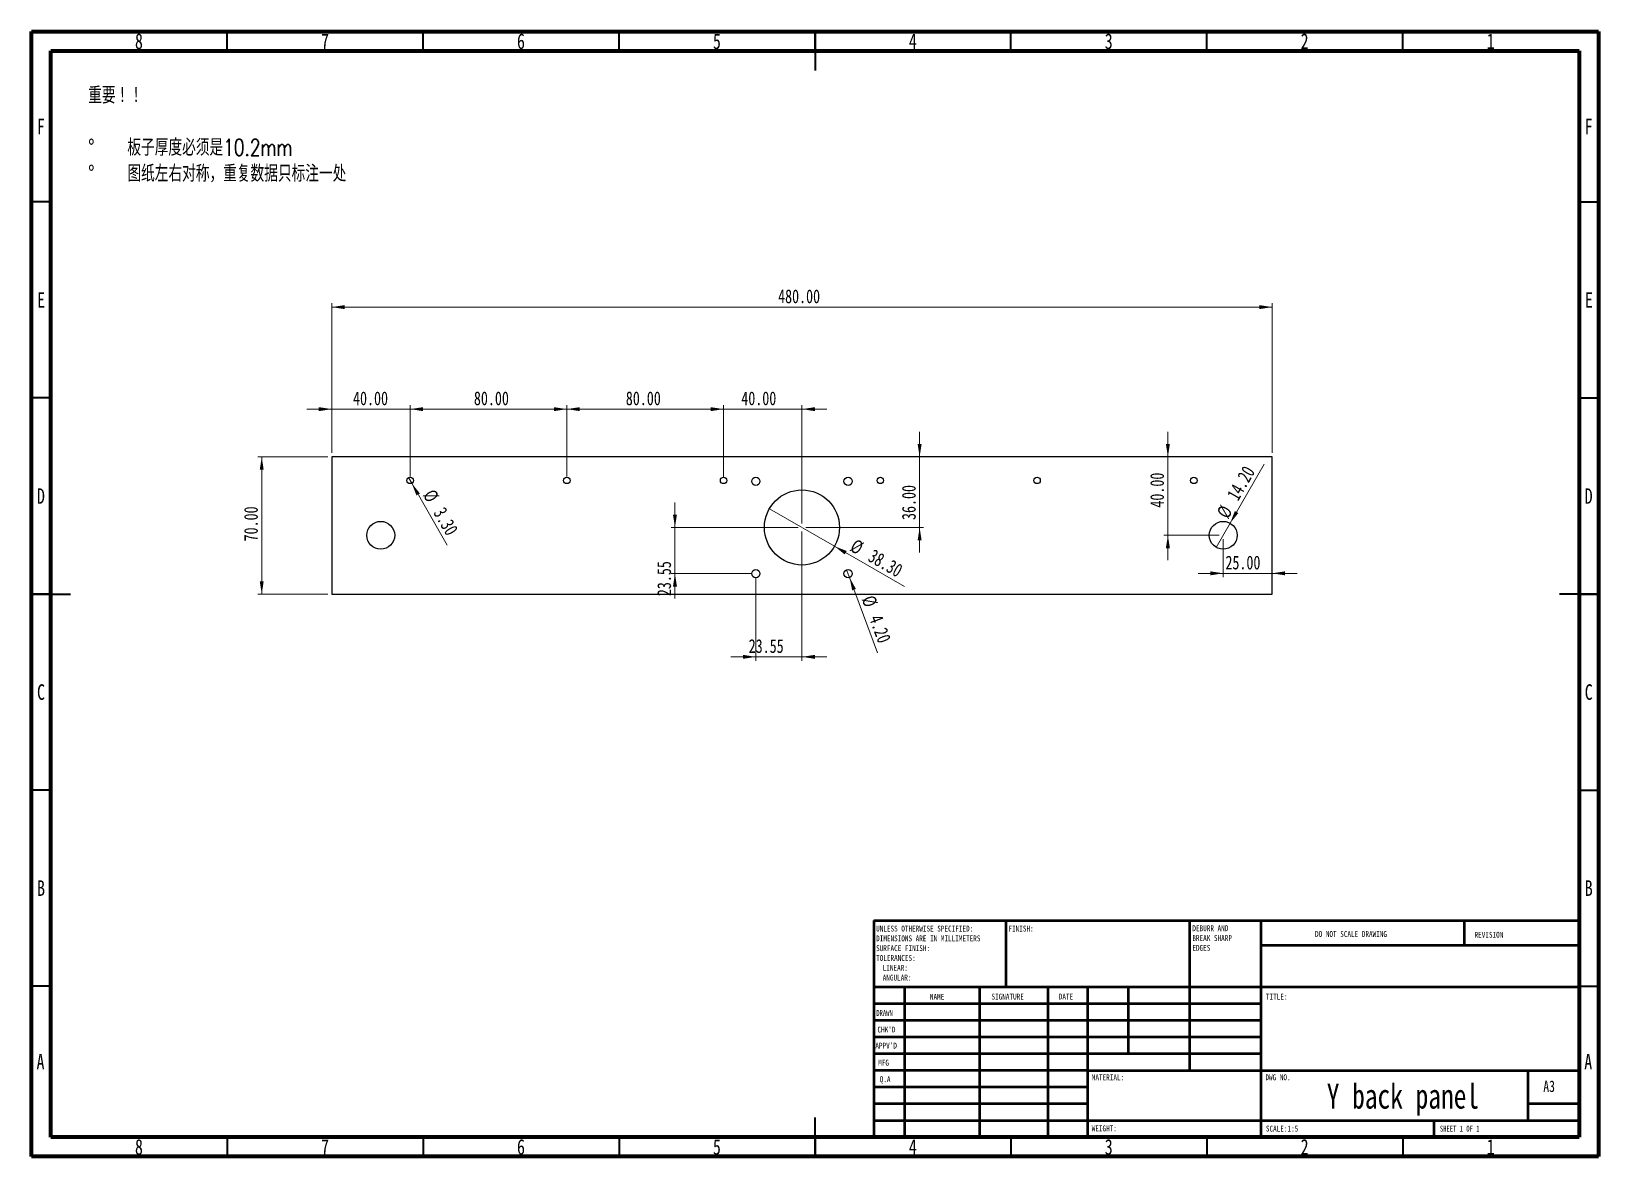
# Model space of a CAD drawing. Header units: millimetres. Extents: x 15 to 415, y 5 to 292.
import ezdxf

# ---------------------------------------------------------------- set-up
doc = ezdxf.new("R2010")
doc.units = ezdxf.units.MM
doc.styles.add('SLDTEXTSTYLE0', font='TXT', dxfattribs={"width": 0.75, "bigfont": 'bigfont'})
doc.styles.add('SLDTEXTSTYLE1', font='TXT', dxfattribs={"width": 0.75})
doc.styles.add('SLDTEXTSTYLE2', font='TXT', dxfattribs={"width": 0.686449})
doc.styles.add('SLDTEXTSTYLE3', font='TXT', dxfattribs={"width": 0.6875})
doc.dimstyles.new('SLDDIMSTYLE0', dxfattribs={"dimtxt": 3.5, "dimasz": 3.302, "dimexe": 0, "dimexo": 0.0625, "dimgap": 0.875, "dimtad": 1, "dimlfac": 2, "dimrnd": 1e-09, "dimzin": 4, "dimdsep": 46, "dimtxsty": 'SLDTEXTSTYLE1', "dimblk1": 'NONE', "dimsah": 1, "dimcen": 0, "dimadec": 0, "dimazin": 1, "dimtfac": 1, "dimtmove": 0, "dimatfit": 3, "dimldrblk": 'NONE', "dimfxl": 0, "dimfrac": 2, "dimtolj": 1, "dimtzin": 12, "dimarcsym": 0})
doc.dimstyles.new('SLDDIMSTYLE1', dxfattribs={"dimtxt": 3.5, "dimasz": 3.302, "dimexe": 0, "dimexo": 0.0625, "dimgap": 0.875, "dimtad": 1, "dimlfac": 2, "dimrnd": 1e-09, "dimzin": 4, "dimdsep": 46, "dimtxsty": 'SLDTEXTSTYLE1', "dimsah": 1, "dimcen": 0.09, "dimadec": 0, "dimazin": 1, "dimtfac": 1, "dimtmove": 0, "dimatfit": 0, "dimfxl": 0, "dimfrac": 2, "dimtolj": 1, "dimtzin": 12, "dimarcsym": 0})
doc.dimstyles.new('SLDDIMSTYLE2', dxfattribs={"dimtxt": 3.5, "dimasz": 3.302, "dimexe": 0, "dimexo": 0.0625, "dimgap": 0.875, "dimtad": 1, "dimlfac": 2, "dimrnd": 1e-09, "dimzin": 12, "dimdsep": 46, "dimtxsty": 'SLDTEXTSTYLE1', "dimsah": 1, "dimcen": 0.09, "dimadec": 0, "dimazin": 3, "dimtfac": 1, "dimtmove": 0, "dimatfit": 0, "dimfxl": 0, "dimfrac": 2, "dimtolj": 1, "dimtzin": 12, "dimarcsym": 0})
doc.dimstyles.new('SLDDIMSTYLE3', dxfattribs={"dimtxt": 3.5, "dimasz": 3.302, "dimexe": 0, "dimexo": 0.0625, "dimgap": 0.875, "dimtad": 1, "dimlfac": 2, "dimrnd": 1e-09, "dimzin": 4, "dimdsep": 46, "dimtxsty": 'SLDTEXTSTYLE1', "dimsah": 1, "dimcen": 0.09, "dimadec": 0, "dimazin": 1, "dimtfac": 1, "dimtofl": 0, "dimtmove": 0, "dimatfit": 3, "dimfxl": 0, "dimfrac": 2, "dimtolj": 1, "dimtzin": 12, "dimarcsym": 0})

# ---------------------------------------------------------------- blocks, each defined once
blk = doc.blocks.new('SW_NOTE_0')
at = {"color": 0, "linetype": 'Continuous', "lineweight": 0, "attachment_point": 1}
for s, insert, char_height, style in [('重要！！', (0, 5.46), 4.233, 'SLDTEXTSTYLE0'), ('%%d', (0, -7.83), 4.233, 'SLDTEXTSTYLE1'), ('板子厚度必须是10.2mm', (10, -7.83), 4.2333, 'SLDTEXTSTYLE0'), ('%%d', (0, -14.48), 4.233, 'SLDTEXTSTYLE1'), ('图纸左右对称，重复数据只标注一处', (10, -14.48), 4.2333, 'SLDTEXTSTYLE0')]:
    blk.add_mtext(s, dxfattribs=dict(at, insert=insert, char_height=char_height, style=style))
blk = doc.blocks.new('SW_NOTE_0_1')
at = {"color": 0, "linetype": 'Continuous', "lineweight": 0, "char_height": 1.5, "attachment_point": 1, "style": 'SLDTEXTSTYLE1'}
for s, insert in [('UNLESS OTHERWISE SPECIFIED:', (0, 1.93)), ('SURFACE FINISH:', (0, -3.07)), ('DIMENSIONS ARE IN MILLIMETERS', (0, -0.57)), ('TOLERANCES:', (0, -5.57)), ('ANGULAR:', (1.69, -10.57)), ('LINEAR:', (1.69, -8.07))]:
    blk.add_mtext(s, dxfattribs=dict(at, insert=insert))
blk = doc.blocks.new('SW_NOTE_0_2')
at = {"color": 0, "linetype": 'Continuous', "lineweight": 0, "char_height": 1.5, "attachment_point": 1, "style": 'SLDTEXTSTYLE1'}
for s, insert in [('DEBURR AND', (0, 1.93)), ('BREAK SHARP', (0, -0.57)), ('EDGES', (0, -3.07))]:
    blk.add_mtext(s, dxfattribs=dict(at, insert=insert))
blk = doc.blocks.new('_D')
at = {"color": 7, "linetype": 'Continuous', "lineweight": 0}
for q in [(329.65, 181.61), (317.4, 160.4)]:
    blk.add_line((320.95, 166.55), q, dxfattribs=at)
at = {"color": 7, "linetype": 'Continuous', "lineweight": 18}
blk.add_solid([(320.95, 166.55), (323.04, 169.15), (322.16, 169.66)], dxfattribs=at)
at = {"color": 7, "linetype": 'Continuous', "lineweight": 18, "char_height": 3.5, "attachment_point": 1, "rotation": 60, "style": 'SLDTEXTSTYLE1'}
for s, insert in [('14.20', (319.93, 173.78)), ('%%c', (317.34, 169.19))]:
    blk.add_mtext(s, dxfattribs=dict(at, insert=insert))
blk = doc.blocks.new('_None')
blk = doc.blocks.new('_D_1')
at = {"color": 7, "linetype": 'Continuous', "lineweight": 0}
for p, q in [((305.06, 183.47), (305.06, 189.82)), ((305.06, 163.47), (305.06, 183.47)), ((318.18, 163.47), (304.06, 163.47)), ((305.06, 163.47), (305.06, 157.12))]:
    blk.add_line(p, q, dxfattribs=at)
at = {"color": 7, "linetype": 'Continuous', "lineweight": 18}
for points in [[(305.06, 183.47), (305.57, 186.77), (304.55, 186.77)], [(305.06, 163.47), (304.55, 160.17), (305.57, 160.17)]]:
    blk.add_solid(points, dxfattribs=at)
at = {"color": 7, "linetype": 'Continuous', "lineweight": 18, "insert": (300.55, 170.53), "char_height": 3.5, "attachment_point": 1, "rotation": 90, "style": 'SLDTEXTSTYLE1'}
blk.add_mtext('40.00', dxfattribs=at)
blk = doc.blocks.new('_D_2')
at = {"color": 7, "linetype": 'Continuous', "lineweight": 0}
for p, q in [((319.18, 162.47), (319.18, 152.77)), ((319.18, 153.77), (312.83, 153.77)), ((319.18, 153.77), (331.68, 153.77)), ((331.68, 153.77), (338.03, 153.77))]:
    blk.add_line(p, q, dxfattribs=at)
at = {"color": 7, "linetype": 'Continuous', "lineweight": 18}
for points in [[(319.18, 153.77), (315.87, 154.28), (315.87, 153.26)], [(331.68, 153.77), (334.98, 153.26), (334.98, 154.28)]]:
    blk.add_solid(points, dxfattribs=at)
at = {"color": 7, "linetype": 'Continuous', "lineweight": 18, "insert": (319.75, 158.28), "char_height": 3.5, "attachment_point": 1, "style": 'SLDTEXTSTYLE1'}
blk.add_mtext('25.00', dxfattribs=at)
blk = doc.blocks.new('_D_3')
at = {"color": 7, "linetype": 'Continuous', "lineweight": 0}
for p, q in [((211.68, 164.47), (211.68, 131.47)), ((199.9, 152.7), (199.9, 131.47)), ((199.9, 132.47), (193.55, 132.47)), ((199.9, 132.47), (211.68, 132.47)), ((211.68, 132.47), (218.03, 132.47))]:
    blk.add_line(p, q, dxfattribs=at)
at = {"color": 7, "linetype": 'Continuous', "lineweight": 18}
for points in [[(199.9, 132.47), (196.6, 132.98), (196.6, 131.96)], [(211.68, 132.47), (214.98, 131.96), (214.98, 132.98)]]:
    blk.add_solid(points, dxfattribs=at)
at = {"color": 7, "linetype": 'Continuous', "lineweight": 18, "insert": (198.08, 136.98), "char_height": 3.5, "attachment_point": 1, "style": 'SLDTEXTSTYLE1'}
blk.add_mtext('23.55', dxfattribs=at)
blk = doc.blocks.new('_D_4')
at = {"color": 7, "linetype": 'Continuous', "lineweight": 0}
for p, q in [((179.26, 165.47), (179.26, 171.82)), ((210.68, 165.47), (178.26, 165.47)), ((179.26, 153.7), (179.26, 165.47)), ((198.9, 153.7), (178.26, 153.7)), ((179.26, 153.7), (179.26, 147.35))]:
    blk.add_line(p, q, dxfattribs=at)
at = {"color": 7, "linetype": 'Continuous', "lineweight": 18}
for points in [[(179.26, 165.47), (179.77, 168.77), (178.75, 168.77)], [(179.26, 153.7), (178.75, 150.39), (179.77, 150.39)]]:
    blk.add_solid(points, dxfattribs=at)
at = {"color": 7, "linetype": 'Continuous', "lineweight": 18, "insert": (174.75, 147.95), "char_height": 3.5, "attachment_point": 1, "rotation": 90, "style": 'SLDTEXTSTYLE1'}
blk.add_mtext('23.55', dxfattribs=at)
blk = doc.blocks.new('_D_5')
at = {"color": 7, "linetype": 'Continuous', "lineweight": 0}
for q in [(223.08, 154.68), (230.95, 133.51)]:
    blk.add_line((223.82, 152.71), q, dxfattribs=at)
at = {"color": 7, "linetype": 'Continuous', "lineweight": 18}
blk.add_solid([(223.82, 152.71), (224.49, 149.44), (225.44, 149.79)], dxfattribs=at)
at = {"color": 7, "linetype": 'Continuous', "lineweight": 18, "char_height": 3.5, "attachment_point": 1, "rotation": 290.3916, "style": 'SLDTEXTSTYLE1'}
for s, insert in [('%%c', (230.14, 148.5)), ('4.20', (232.03, 143.57))]:
    blk.add_mtext(s, dxfattribs=dict(at, insert=insert))
blk = doc.blocks.new('_D_6')
at = {"color": 7, "linetype": 'Continuous', "lineweight": 0}
for q in [(111.27, 178.19), (121.14, 160.92)]:
    blk.add_line((112.08, 176.75), q, dxfattribs=at)
at = {"color": 7, "linetype": 'Continuous', "lineweight": 18}
blk.add_solid([(112.08, 176.75), (113.28, 173.64), (114.17, 174.14)], dxfattribs=at)
at = {"color": 7, "linetype": 'Continuous', "lineweight": 18, "char_height": 3.5, "attachment_point": 1, "rotation": 299.7678, "style": 'SLDTEXTSTYLE1'}
for s, insert in [('%%c', (117.88, 175.56)), ('3.30', (120.55, 171))]:
    blk.add_mtext(s, dxfattribs=dict(at, insert=insert))
blk = doc.blocks.new('_D_7')
at = {"color": 7, "linetype": 'Continuous', "lineweight": 0}
for p, q in [((91.68, 184.47), (91.68, 196.65)), ((111.68, 178.47), (111.68, 196.65)), ((91.68, 195.65), (85.33, 195.65)), ((91.68, 195.65), (111.68, 195.65)), ((111.68, 195.65), (118.03, 195.65))]:
    blk.add_line(p, q, dxfattribs=at)
at = {"color": 7, "linetype": 'Continuous', "lineweight": 18}
for points in [[(91.68, 195.65), (88.37, 196.15), (88.37, 195.14)], [(111.68, 195.65), (114.98, 195.14), (114.98, 196.15)]]:
    blk.add_solid(points, dxfattribs=at)
at = {"color": 7, "linetype": 'Continuous', "lineweight": 18, "insert": (97.1, 200.16), "char_height": 3.5, "attachment_point": 1, "style": 'SLDTEXTSTYLE1'}
blk.add_mtext('40.00', dxfattribs=at)
blk = doc.blocks.new('_D_8')
at = {"color": 7, "linetype": 'Continuous', "lineweight": 0}
for p, q in [((111.68, 178.47), (111.68, 196.65)), ((151.68, 178.47), (151.68, 196.65)), ((111.68, 195.65), (151.68, 195.65))]:
    blk.add_line(p, q, dxfattribs=at)
at = {"color": 7, "linetype": 'Continuous', "lineweight": 18}
for points in [[(111.68, 195.65), (114.98, 195.14), (114.98, 196.15)], [(151.68, 195.65), (148.37, 196.15), (148.37, 195.14)]]:
    blk.add_solid(points, dxfattribs=at)
at = {"color": 7, "linetype": 'Continuous', "lineweight": 18, "insert": (127.95, 200.16), "char_height": 3.5, "attachment_point": 1, "style": 'SLDTEXTSTYLE1'}
blk.add_mtext('80.00', dxfattribs=at)
blk = doc.blocks.new('_D_9')
at = {"color": 7, "linetype": 'Continuous', "lineweight": 0}
for p, q in [((151.68, 178.47), (151.68, 196.65)), ((191.68, 178.47), (191.68, 196.65)), ((151.68, 195.65), (191.68, 195.65))]:
    blk.add_line(p, q, dxfattribs=at)
at = {"color": 7, "linetype": 'Continuous', "lineweight": 18}
for points in [[(151.68, 195.65), (154.98, 195.14), (154.98, 196.15)], [(191.68, 195.65), (188.37, 196.15), (188.37, 195.14)]]:
    blk.add_solid(points, dxfattribs=at)
at = {"color": 7, "linetype": 'Continuous', "lineweight": 18, "insert": (166.72, 200.16), "char_height": 3.5, "attachment_point": 1, "style": 'SLDTEXTSTYLE1'}
blk.add_mtext('80.00', dxfattribs=at)
blk = doc.blocks.new('_D_10')
at = {"color": 7, "linetype": 'Continuous', "lineweight": 0}
for p, q in [((191.68, 178.47), (191.68, 196.65)), ((211.68, 166.47), (211.68, 196.65)), ((191.68, 195.65), (185.33, 195.65)), ((191.68, 195.65), (211.68, 195.65)), ((211.68, 195.65), (218.03, 195.65))]:
    blk.add_line(p, q, dxfattribs=at)
at = {"color": 7, "linetype": 'Continuous', "lineweight": 18}
for points in [[(191.68, 195.65), (188.37, 196.15), (188.37, 195.14)], [(211.68, 195.65), (214.98, 195.14), (214.98, 196.15)]]:
    blk.add_solid(points, dxfattribs=at)
at = {"color": 7, "linetype": 'Continuous', "lineweight": 18, "insert": (196.19, 200.16), "char_height": 3.5, "attachment_point": 1, "style": 'SLDTEXTSTYLE1'}
blk.add_mtext('40.00', dxfattribs=at)
blk = doc.blocks.new('_D_11')
at = {"color": 7, "linetype": 'Continuous', "lineweight": 0}
for p, q in [((91.68, 184.47), (91.68, 222.67)), ((331.68, 221.67), (91.68, 221.67)), ((331.68, 184.47), (331.68, 222.67))]:
    blk.add_line(p, q, dxfattribs=at)
at = {"color": 7, "linetype": 'Continuous', "lineweight": 18}
for points in [[(91.68, 221.67), (94.98, 221.16), (94.98, 222.18)], [(331.68, 221.67), (328.37, 222.18), (328.37, 221.16)]]:
    blk.add_solid(points, dxfattribs=at)
at = {"color": 7, "linetype": 'Continuous', "lineweight": 18, "insert": (205.58, 226.18), "char_height": 3.5, "attachment_point": 1, "style": 'SLDTEXTSTYLE1'}
blk.add_mtext('480.00', dxfattribs=at)
blk = doc.blocks.new('_D_12')
at = {"color": 7, "linetype": 'Continuous', "lineweight": 0}
for p, q in [((90.68, 183.47), (72.8, 183.47)), ((73.8, 183.47), (73.8, 148.47)), ((90.68, 148.47), (72.8, 148.47))]:
    blk.add_line(p, q, dxfattribs=at)
at = {"color": 7, "linetype": 'Continuous', "lineweight": 18}
for points in [[(73.8, 183.47), (73.29, 180.17), (74.3, 180.17)], [(73.8, 148.47), (74.3, 151.77), (73.29, 151.77)]]:
    blk.add_solid(points, dxfattribs=at)
at = {"color": 7, "linetype": 'Continuous', "lineweight": 18, "insert": (69.29, 161.91), "char_height": 3.5, "attachment_point": 1, "rotation": 90, "style": 'SLDTEXTSTYLE1'}
blk.add_mtext('70.00', dxfattribs=at)
blk = doc.blocks.new('_D_13')
at = {"color": 7, "linetype": 'Continuous', "lineweight": 0}
for p, q in [((241.7, 183.47), (241.7, 189.82)), ((241.7, 165.47), (241.7, 183.47)), ((212.68, 165.47), (242.7, 165.47)), ((241.7, 165.47), (241.7, 159.12))]:
    blk.add_line(p, q, dxfattribs=at)
at = {"color": 7, "linetype": 'Continuous', "lineweight": 18}
for points in [[(241.7, 183.47), (242.21, 186.77), (241.19, 186.77)], [(241.7, 165.47), (241.19, 162.17), (242.21, 162.17)]]:
    blk.add_solid(points, dxfattribs=at)
at = {"color": 7, "linetype": 'Continuous', "lineweight": 18, "insert": (237.19, 167.37), "char_height": 3.5, "attachment_point": 1, "rotation": 90, "style": 'SLDTEXTSTYLE1'}
blk.add_mtext('36.00', dxfattribs=at)
blk = doc.blocks.new('_D_14')
at = {"color": 7, "linetype": 'Continuous', "lineweight": 0}
for q in [(203.38, 170.26), (237.82, 150.38)]:
    blk.add_line((219.97, 160.68), q, dxfattribs=at)
at = {"color": 7, "linetype": 'Continuous', "lineweight": 18}
blk.add_solid([(219.97, 160.68), (222.57, 158.59), (223.08, 159.47)], dxfattribs=at)
at = {"color": 7, "linetype": 'Continuous', "lineweight": 18, "char_height": 3.5, "attachment_point": 1, "rotation": 330, "style": 'SLDTEXTSTYLE1'}
for s, insert in [('%%c', (225.42, 162.72)), ('38.30', (230.01, 160.13))]:
    blk.add_mtext(s, dxfattribs=dict(at, insert=insert))

msp = doc.modelspace()

# ---------------------------------------------------------------- linework, layer by layer
at = {"color": 7, "linetype": 'Continuous', "lineweight": 70}
for p, q in [((15, 5), (15, 292)), ((15, 292), (415, 292)), ((415, 292), (415, 5)), ((20, 10), (20, 287)), ((20, 287), (410, 287)), ((410, 287), (410, 10)), ((410, 10), (20, 10)), ((415, 5), (15, 5))]:
    msp.add_line(p, q, dxfattribs=at)
at = {"color": 7, "linetype": 'Continuous', "lineweight": 35}
for p, q in [((65, 287), (65, 292)), ((115, 287), (115, 292)), ((165, 287), (165, 292)), ((215, 292), (215, 282)), ((215, 287), (215, 292)), ((265, 287), (265, 292)), ((315, 287), (315, 292)), ((365, 287), (365, 292)), ((20, 248.5), (15, 248.5)), ((410, 248.5), (415, 248.5)), ((20, 198.5), (15, 198.5)), ((410, 198.5), (415, 198.5)), ((15, 148.5), (25, 148.5)), ((20, 148.5), (15, 148.5)), ((415, 148.5), (405, 148.5)), ((410, 148.5), (415, 148.5)), ((20, 98.5), (15, 98.5)), ((410, 98.5), (415, 98.5)), ((20, 48.5), (15, 48.5)), ((410, 48.5), (415, 48.5)), ((215, 5), (215, 15)), ((65, 10), (65, 5)), ((115, 10), (115, 5)), ((165, 10), (165, 5)), ((215, 10), (215, 5)), ((265, 10), (265, 5)), ((315, 10), (315, 5)), ((365, 10), (365, 5))]:
    msp.add_line(p, q, dxfattribs=at)
at = {"color": 7, "linetype": 'Continuous', "lineweight": 25}
for p, q in [((91.6753, 183.4711), (91.6753, 148.4711)), ((331.6753, 183.4711), (91.6753, 183.4711)), ((331.6753, 148.4711), (331.6753, 183.4711)), ((91.6753, 148.4711), (331.6753, 148.4711))]:
    msp.add_line(p, q, dxfattribs=at)
at = {"color": 7, "linetype": 'Continuous', "lineweight": 50}
for p, q in [((230, 65.25), (410, 65.25)), ((230, 65.25), (230, 10)), ((263.8, 48.25), (263.8, 65.25)), ((310.6, 65.25), (310.6, 27)), ((328.8, 65.25), (328.8, 10)), ((380.8, 58.875), (380.8, 65.25)), ((410, 58.875), (328.8, 58.875)), ((410, 48.25), (230, 48.25)), ((237.8, 48.25), (237.8, 10)), ((256.991, 48.25), (256.991, 10)), ((274.3989, 48.25), (274.3989, 10)), ((284.6, 10), (284.6, 48.25)), ((295, 31.25), (295, 48.25)), ((328.8, 44), (230, 44)), ((328.8, 39.75), (230, 39.75)), ((328.8, 35.5), (230, 35.5)), ((328.8, 31.25), (230, 31.25)), ((284.6, 27), (230, 27)), ((284.6, 27), (410, 27)), ((397, 14.25), (397, 27)), ((284.6, 22.7499), (230, 22.7499)), ((284.6, 18.5), (230, 18.5)), ((410, 18.5), (397, 18.5)), ((230, 14.25), (410, 14.25)), ((373, 10), (373, 14.25))]:
    msp.add_line(p, q, dxfattribs=at)
at = {"color": 7, "linetype": 'Continuous', "lineweight": 25}
for centre, radius in [((111.6753, 177.4711), 0.825), ((151.6753, 177.4711), 0.825), ((191.6753, 177.4711), 0.825), ((199.9003, 177.2461), 1.05), ((223.4503, 177.2461), 1.05), ((231.6753, 177.4711), 0.825), ((271.6753, 177.4711), 0.825), ((311.6753, 177.4711), 0.825), ((211.6753, 165.4711), 9.575), ((104.1753, 163.4711), 3.55), ((319.1753, 163.4711), 3.55), ((199.9003, 153.6961), 1.05), ((223.4503, 153.6961), 1.05)]:
    msp.add_circle(centre, radius, dxfattribs=at)

# ---------------------------------------------------------------- block references
at = {"color": 7, "linetype": 'Continuous', "lineweight": 0}
for name, p in [('SW_NOTE_0', (29.5077, 272.3472)), ('SW_NOTE_0_2', (311.3092, 62.0695)), ('SW_NOTE_0_1', (230.5937, 61.9874))]:
    msp.add_blockref(name, p, dxfattribs=at)

# ---------------------------------------------------------------- texts
for s, insert, char_height, attachment_point, style in [('8', (42.46, 291.4683), 3.9687, 2, 'SLDTEXTSTYLE1'), ('7', (89.96, 291.4683), 3.9687, 2, 'SLDTEXTSTYLE1'), ('6', (139.96, 291.4683), 3.9687, 2, 'SLDTEXTSTYLE1'), ('5', (189.96, 291.4683), 3.9687, 2, 'SLDTEXTSTYLE1'), ('4', (239.96, 291.4683), 3.9687, 2, 'SLDTEXTSTYLE1'), ('3', (289.96, 291.4683), 3.9687, 2, 'SLDTEXTSTYLE1'), ('2', (339.96, 291.4683), 3.9687, 2, 'SLDTEXTSTYLE1'), ('1', (387.46, 291.4683), 3.9687, 2, 'SLDTEXTSTYLE1'), ('F', (17.4577, 269.7183), 3.9687, 2, 'SLDTEXTSTYLE1'), ('F', (412.4577, 269.7183), 3.9687, 2, 'SLDTEXTSTYLE1'), ('E', (17.5078, 225.4683), 3.9687, 2, 'SLDTEXTSTYLE1'), ('E', (412.5078, 225.4683), 3.9687, 2, 'SLDTEXTSTYLE1'), ('D', (17.4527, 175.4683), 3.9687, 2, 'SLDTEXTSTYLE1'), ('D', (412.4527, 175.4683), 3.9687, 2, 'SLDTEXTSTYLE1'), ('C', (17.4587, 125.4683), 3.9687, 2, 'SLDTEXTSTYLE1'), ('C', (412.4587, 125.4683), 3.9687, 2, 'SLDTEXTSTYLE1'), ('B', (17.4706, 75.4683), 3.9687, 2, 'SLDTEXTSTYLE1'), ('B', (412.4706, 75.4683), 3.9687, 2, 'SLDTEXTSTYLE1'), ('FINISH:', (264.3713, 63.9193), 1.5, 1, 'SLDTEXTSTYLE1'), ('DO NOT SCALE DRAWING', (342.6146, 62.533), 1.5, 1, 'SLDTEXTSTYLE1'), ('REVISION', (383.3276, 62.3349), 1.5, 1, 'SLDTEXTSTYLE1'), ('NAME', (244.3222, 46.5015), 1.5, 1, 'SLDTEXTSTYLE1'), ('SIGNATURE', (260.0336, 46.5618), 1.5, 1, 'SLDTEXTSTYLE1'), ('DATE', (277.2147, 46.5762), 1.5, 1, 'SLDTEXTSTYLE1'), ('TITLE:', (330.0902, 46.5762), 1.5, 1, 'SLDTEXTSTYLE1'), ('DRAWN', (230.6434, 42.3848), 1.5, 1, 'SLDTEXTSTYLE2'), ("CHK'D", (230.9392, 38.1619), 1.5, 1, 'SLDTEXTSTYLE1'), ("APPV'D", (230.4017, 34.0659), 1.5, 1, 'SLDTEXTSTYLE1'), ('A', (17.3397, 31.2183), 3.9687, 2, 'SLDTEXTSTYLE1'), ('MFG', (231.124, 29.7158), 1.5, 1, 'SLDTEXTSTYLE1'), ('A', (412.3397, 31.2183), 3.9687, 2, 'SLDTEXTSTYLE1'), ('Q.A', (231.509, 25.5047), 1.5, 1, 'SLDTEXTSTYLE1'), ('MATERIAL:', (285.6459, 25.9861), 1.5, 1, 'SLDTEXTSTYLE1'), ('DWG NO.', (329.953, 25.9861), 1.5, 1, 'SLDTEXTSTYLE1'), ('A3', (400.8712, 24.4064), 2.91042, 1, 'SLDTEXTSTYLE1'), ('Y back panel', (365.05, 23.6069), 6.35, 2, 'SLDTEXTSTYLE1'), ('WEIGHT:', (285.6178, 12.9493), 1.4986, 1, 'SLDTEXTSTYLE1'), ('SCALE:1:5', (330.074, 12.9001), 1.5, 1, 'SLDTEXTSTYLE1'), ('SHEET 1 OF 1', (374.4783, 12.9001), 1.5, 1, 'SLDTEXTSTYLE3'), ('8', (42.46, 9.4683), 3.9687, 2, 'SLDTEXTSTYLE1'), ('7', (89.96, 9.4683), 3.9687, 2, 'SLDTEXTSTYLE1'), ('6', (139.96, 9.4683), 3.9687, 2, 'SLDTEXTSTYLE1'), ('5', (189.96, 9.4683), 3.9687, 2, 'SLDTEXTSTYLE1'), ('4', (239.96, 9.4683), 3.9687, 2, 'SLDTEXTSTYLE1'), ('3', (289.96, 9.4683), 3.9687, 2, 'SLDTEXTSTYLE1'), ('2', (339.96, 9.4683), 3.9687, 2, 'SLDTEXTSTYLE1'), ('1', (387.46, 9.4683), 3.9687, 2, 'SLDTEXTSTYLE1')]:
    msp.add_mtext(s, dxfattribs=dict(at, insert=insert, char_height=char_height, attachment_point=attachment_point, style=style))

# ---------------------------------------------------------------- dimensions: what is measured, and where the dimension line sits
at = {"color": 7, "linetype": 'Continuous', "lineweight": 18}
for base, p1, p2, angle, dimstyle, picture, middle in [((91.6753, 221.6671), (331.6753, 183.4711), (91.6753, 183.4711), 0, 'SLDDIMSTYLE3', '_D_11', (212.6935, 221.6671)), ((241.7018, 183.4711), (211.6753, 165.4711), (331.6753, 183.4711), 90, 'SLDDIMSTYLE1', '_D_13', (241.7018, 173.1902)), ((305.0615, 183.4711), (319.1753, 163.4711), (331.6753, 183.4711), 90, 'SLDDIMSTYLE1', '_D_1', (305.0615, 176.3447)), ((73.7968, 148.4711), (91.6753, 183.4711), (91.6753, 148.4711), 90, 'SLDDIMSTYLE3', '_D_12', (73.7968, 167.7283)), ((179.2618, 165.4711), (199.9003, 153.6961), (211.6753, 165.4711), 90, 'SLDDIMSTYLE2', '_D_4', (179.2618, 153.7697))]:
    dim = msp.add_linear_dim(base=base, p1=p1, p2=p2, angle=angle, dimstyle=dimstyle, dxfattribs=at)
    dim.commit()
    dim.dimension.update_dxf_attribs({"geometry": picture, "text_midpoint": middle, "dimtype": 160})
for base, p1, p2, dimstyle, picture, middle in [((111.6753, 195.6455), (91.6753, 183.4711), (111.6753, 177.4711), 'SLDDIMSTYLE1', '_D_7', (102.9203, 195.6455)), ((151.6753, 195.6455), (111.6753, 177.4711), (151.6753, 177.4711), 'SLDDIMSTYLE3', '_D_8', (133.7671, 195.6455)), ((191.6753, 195.6455), (151.6753, 177.4711), (191.6753, 177.4711), 'SLDDIMSTYLE3', '_D_9', (172.541, 195.6455)), ((211.6753, 195.6455), (191.6753, 177.4711), (211.6753, 165.4711), 'SLDDIMSTYLE1', '_D_10', (202.0091, 195.6455)), ((211.6753, 132.4711), (199.9003, 153.6961), (211.6753, 165.4711), 'SLDDIMSTYLE2', '_D_3', (203.8977, 132.4711)), ((331.6753, 153.7697), (319.1753, 163.4711), (331.6753, 148.4711), 'SLDDIMSTYLE1', '_D_2', (325.5686, 153.7697))]:
    dim = msp.add_linear_dim(base=base, p1=p1, p2=p2, dimstyle=dimstyle, dxfattribs=at)
    dim.commit()
    dim.dimension.update_dxf_attribs({"geometry": picture, "text_midpoint": middle, "dimtype": 160})
for p1, p2, picture, middle in [((317.4003, 160.3967), (320.9503, 166.5455), '_D', (325.5686, 174.5445)), ((111.2657, 178.1872), (112.0849, 176.7549), '_D_6', (117.7406, 166.8667)), ((203.3831, 170.2586), (219.9675, 160.6836), '_D_14', (230.6497, 154.5162)), ((223.0845, 154.6803), (223.8162, 152.7119), '_D_5', (228.5477, 139.9835))]:
    dim = msp.add_diameter_dim_2p(p1=p1, p2=p2, dimstyle='SLDDIMSTYLE0', dxfattribs=at)
    dim.commit()
    dim.dimension.update_dxf_attribs({"geometry": picture, "text_midpoint": middle, "dimtype": 163})

doc.saveas('drawing.dxf')
